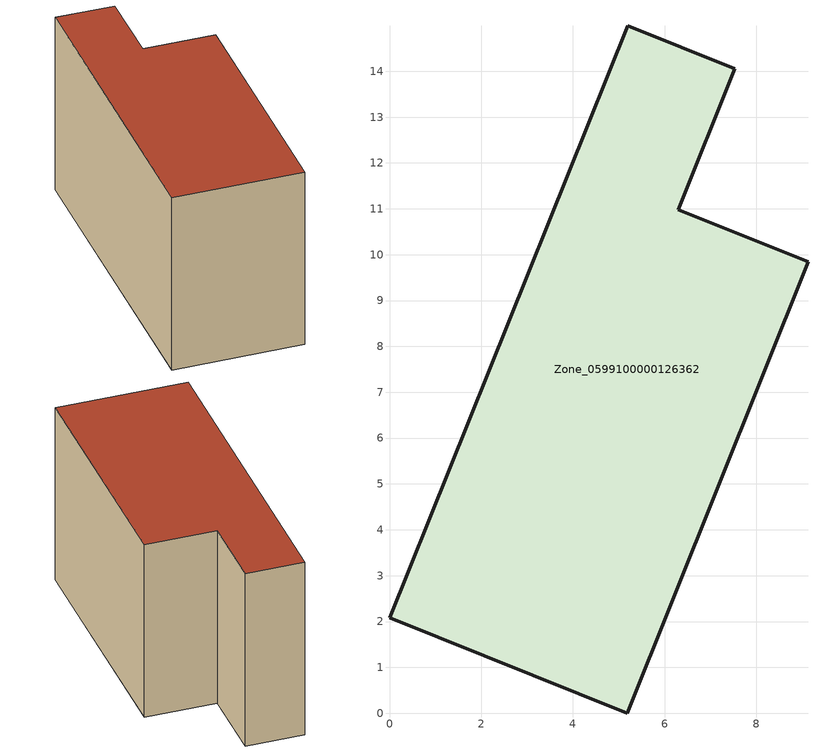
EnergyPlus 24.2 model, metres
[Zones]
Zone_0599100000126362
 floor ground (C_G): 0,2.08 5.2,14.99 7.53,14.05 6.3,10.98 9.13,9.84 5.18,0 z0
 wall outside (C_F): 5.18,0 9.13,9.84 6.3,10.98 7.53,14.05 5.2,14.99 0,2.08 5.18,0 z0:8.12
 roof outside (C_R): 5.2,14.99 0,2.08 5.18,0 9.13,9.84 6.3,10.98 7.53,14.05 z8.12
[BUILDING]
Pand.0599100000126362: North Axis=0; Terrain=City; Loads Convergence Tolerance Value=0.04; Temperature Convergence Tolerance Value=0.4; Solar Distribution=FullExterior; Maximum Number of Warmup Days=25; Minimum Number of Warmup Days=1
[Site:Location]
Rotterdam.The.Hague.AP_ZH_NLD Design_Conditions: Latitude=51.96; Longitude=4.45; Time Zone=1; Elevation=-4.5
[SITE:GROUNDTEMPERATURE:BUILDINGSURFACE]
18, 18, 18, 18, 18, 18, 18, 18, 18, 18, 18, 18
[MATERIAL] Thermal Absorptance=0.9; Solar Absorptance=0.7; Visible Absorptance=0.7
Name | Roughness | Thickness | Conductivity | Density | Specific Heat
G.TC.1975-1991 | MediumSmooth | 0.15 | 0.288461 | 540 | 1210
F.TC.1975-1991 | Rough | 0.3 | 0.230769 | 1920 | 840
R.TC.1975-1991 | MediumRough | 0.2 | 0.153846 | 1500 | 1000
[CONSTRUCTION]
C_G: G.TC.1975-1991
C_F: F.TC.1975-1991
C_R: R.TC.1975-1991
[ZONE]
Zone_0599100000126362: Type=1; Multiplier=1; Ceiling Height=Autocalculate; Volume=Autocalculate; Floor Area=autocalculate; Part of Total Floor Area=Yes
[ZONEINFILTRATION:DESIGNFLOWRATE]
Infil_Zone_0599100000126362: Zone or ZoneList or Space or SpaceList=Zone_0599100000126362; Schedule=AlwaysOn; Design Flow Rate Calculation Method=Flow/Area; Flow Rate per Floor Area=0.003; Constant Term Coefficient=1; Temperature Term Coefficient=0; Velocity Term Coefficient=0; Velocity Squared Term Coefficient=0
[HVACTEMPLATE:ZONE:IDEALLOADSAIRSYSTEM]
Zone_0599100000126362: Maximum Heating Supply Air Temperature=50; Minimum Cooling Supply Air Temperature=13; Maximum Heating Supply Air Humidity Ratio=0.0156; Minimum Cooling Supply Air Humidity Ratio=0.0077; Heating Limit=NoLimit; Cooling Limit=NoLimit; Dehumidification Control Type=ConstantSensibleHeatRatio; Cooling Sensible Heat Ratio=0.7; Dehumidification Setpoint=60; Humidification Control Type=None; Humidification Setpoint=30; Outdoor Air Method=None; Outdoor Air Flow Rate per Person=0.00944; Outdoor Air Flow Rate per Zone Floor Area=0; Outdoor Air Flow Rate per Zone=0; Demand Controlled Ventilation Type=None; Outdoor Air Economizer Type=NoEconomizer; Heat Recovery Type=None; Sensible Heat Recovery Effectiveness=0.7; Latent Heat Recovery Effectiveness=0.65
[ZONECONTROL:THERMOSTAT]
ThermostatControl_Zone_0599100000126362: Zone or ZoneList=Zone_0599100000126362; Control Type Schedule=DualSetpointControlType; Control 1=Thermostat_Zone_0599100000126362; Temperature Difference Between Cutout And Setpoint=0
[THERMOSTATSETPOINT:DUALSETPOINT]
Thermostat_Zone_0599100000126362: Heating Setpoint Temperature Schedule=HeatingSetpoint_Zone_0599100000126362; Cooling Setpoint Temperature Schedule=CoolingSetpoint_Zone_0599100000126362
[SCHEDULE:COMPACT]
HeatingSetpoint_Zone_0599100000126362: Through: 12/31, For: AllDays, Until: 24:00, 21
CoolingSetpoint_Zone_0599100000126362: Through: 12/31, For: AllDays, Until: 24:00, 24
DualSetpointControlType: Through: 12/31, For: AllDays, Until: 24:00, 4
AlwaysOn: Through: 12/31, For: AllDays, Until: 24:00, 1
